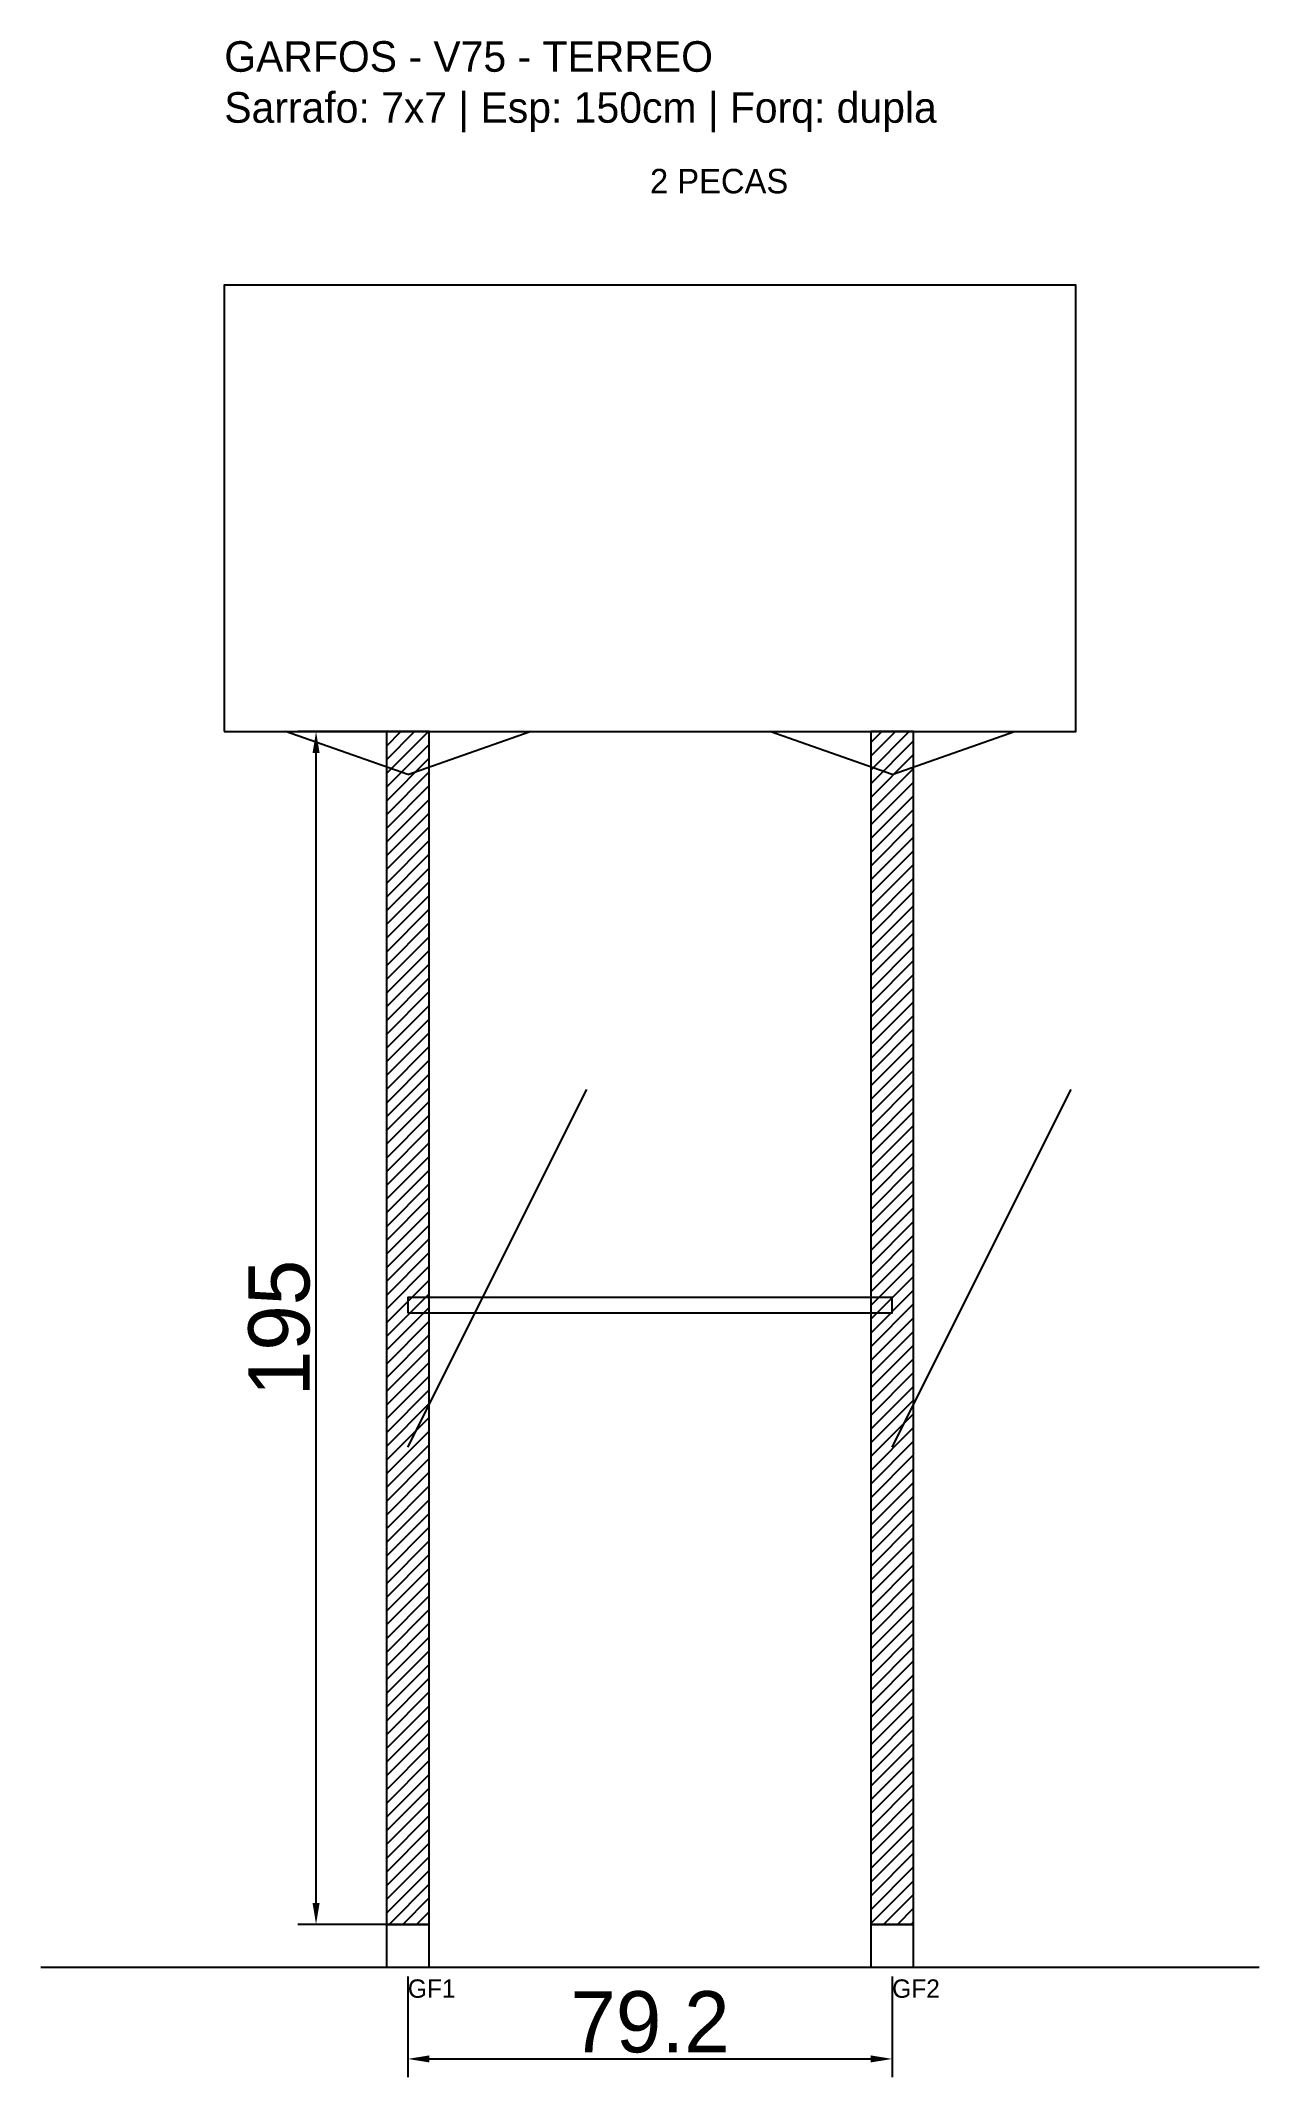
# Model space of a CAD drawing. Header units: metres. Extents: x -30 to 169, y -25 to 308.
import ezdxf

# ---------------------------------------------------------------- set-up
doc = ezdxf.new("R2010")
doc.units = ezdxf.units.M
for name, color, linetype in [('BARRA_ANCORAGEM', 1, 'Continuous'), ('COTA', 241, 'Continuous'), ('GARFOS OK', 3, 'Continuous'), ('NOME DA VIGA', 6, 'Continuous'), ('SARR_7x7', 40, 'Continuous'), ('TIRAS REESCORAMENTO', 252, 'Continuous'), ('VIGAS', 3, 'Continuous')]:
    doc.layers.add(name, color=color, linetype=linetype)
doc.dimstyles.new('EZ DXF', dxfattribs={"dimtxt": 10, "dimasz": 3.5, "dimexe": 3, "dimexo": 1.5, "dimgap": 1, "dimtad": 1, "dimdec": 1, "dimdsep": 46, "dimcen": 2.5, "dimazin": 3, "dimtfac": 1, "dimtmove": 0, "dimatfit": 3})

msp = doc.modelspace()

# ---------------------------------------------------------------- hatches: boundary and pattern name
at = {"layer": 'COTA'}
h = msp.add_hatch(dxfattribs=at)
h.set_pattern_fill('ANSI31', scale=0.5)
h.paths.add_polyline_path([(26.5, 0), (33.5, 0), (33.5, 195), (26.5, 195)])
h = msp.add_hatch(dxfattribs=at)
h.set_pattern_fill('ANSI31', scale=0.5)
h.paths.add_polyline_path([(105.654764, 0), (112.654764, 0), (112.654764, 195), (105.654764, 195)])

# ---------------------------------------------------------------- linework, layer by layer
at = {"layer": 'BARRA_ANCORAGEM'}
for p, q in [((30, 78), (59.25, 136.5)), ((109.154764, 78), (138.404764, 136.5))]:
    msp.add_line(p, q, dxfattribs=at)
at = {"layer": 'GARFOS OK'}
for p, q in [((30, 188), (10, 195)), ((10, 195), (50, 195)), ((30, 188), (50, 195)), ((109.154764, 188), (89.154764, 195)), ((89.154764, 195), (129.154764, 195)), ((109.154764, 188), (129.154764, 195))]:
    msp.add_line(p, q, dxfattribs=at)
at = {"layer": 'GARFOS OK', "linetype": 'CONTINUOUS'}
msp.add_line((-30, -7), (169.154764, -7), dxfattribs=at)
at = {"layer": 'GARFOS OK'}
for points in [[(26.5, 0), (33.5, 0), (33.5, 195), (26.5, 195), (26.5, 0)], [(105.654764, 0), (112.654764, 0), (112.654764, 195), (105.654764, 195), (105.654764, 0)]]:
    msp.add_lwpolyline(points, dxfattribs=at)
at = {"layer": 'SARR_7x7'}
for points in [[(26.5, -7), (33.5, -7), (33.5, 0), (26.5, 0), (26.5, -7)], [(105.654764, -7), (112.654764, -7), (112.654764, 0), (105.654764, 0), (105.654764, -7)]]:
    msp.add_lwpolyline(points, dxfattribs=at)
at = {"layer": 'TIRAS REESCORAMENTO'}
msp.add_lwpolyline([(30, 100), (109.154764, 100), (109.154764, 102.5), (30, 102.5), (30, 100)], dxfattribs=at)
at = {"layer": 'VIGAS'}
msp.add_lwpolyline([(0, 195), (139.154764, 195), (139.154764, 268), (0, 268), (0, 195)], dxfattribs=at)

# ---------------------------------------------------------------- texts
at = {"layer": 'NOME DA VIGA'}
for s, height, p in [('2 PECAS', 4, (69.577382, 283)), ('GF1', 3, (30, -12)), ('GF2', 3, (109.154764, -12))]:
    msp.add_text(s, height=height, dxfattribs=at).set_placement(p)
at = {"layer": 'NOME DA VIGA', "insert": (0, 293), "char_height": 5, "attachment_point": 7}
msp.add_mtext('GARFOS - V75 - TERREO\\PSarrafo: 7x7 | Esp: 150cm | Forq: dupla', dxfattribs=at)

# ---------------------------------------------------------------- dimensions: what is measured, and where the dimension line sits
at = {"layer": 'COTA'}
msp.add_linear_dim(base=(15, 0), p1=(30, 0), p2=(30, 195), angle=90, dimstyle='EZ DXF', dxfattribs=at).render()
msp.add_linear_dim(base=(30, -22), p1=(30, -7), p2=(109.154764, -7), dimstyle='EZ DXF', dxfattribs=at).render()

doc.saveas('drawing.dxf')
